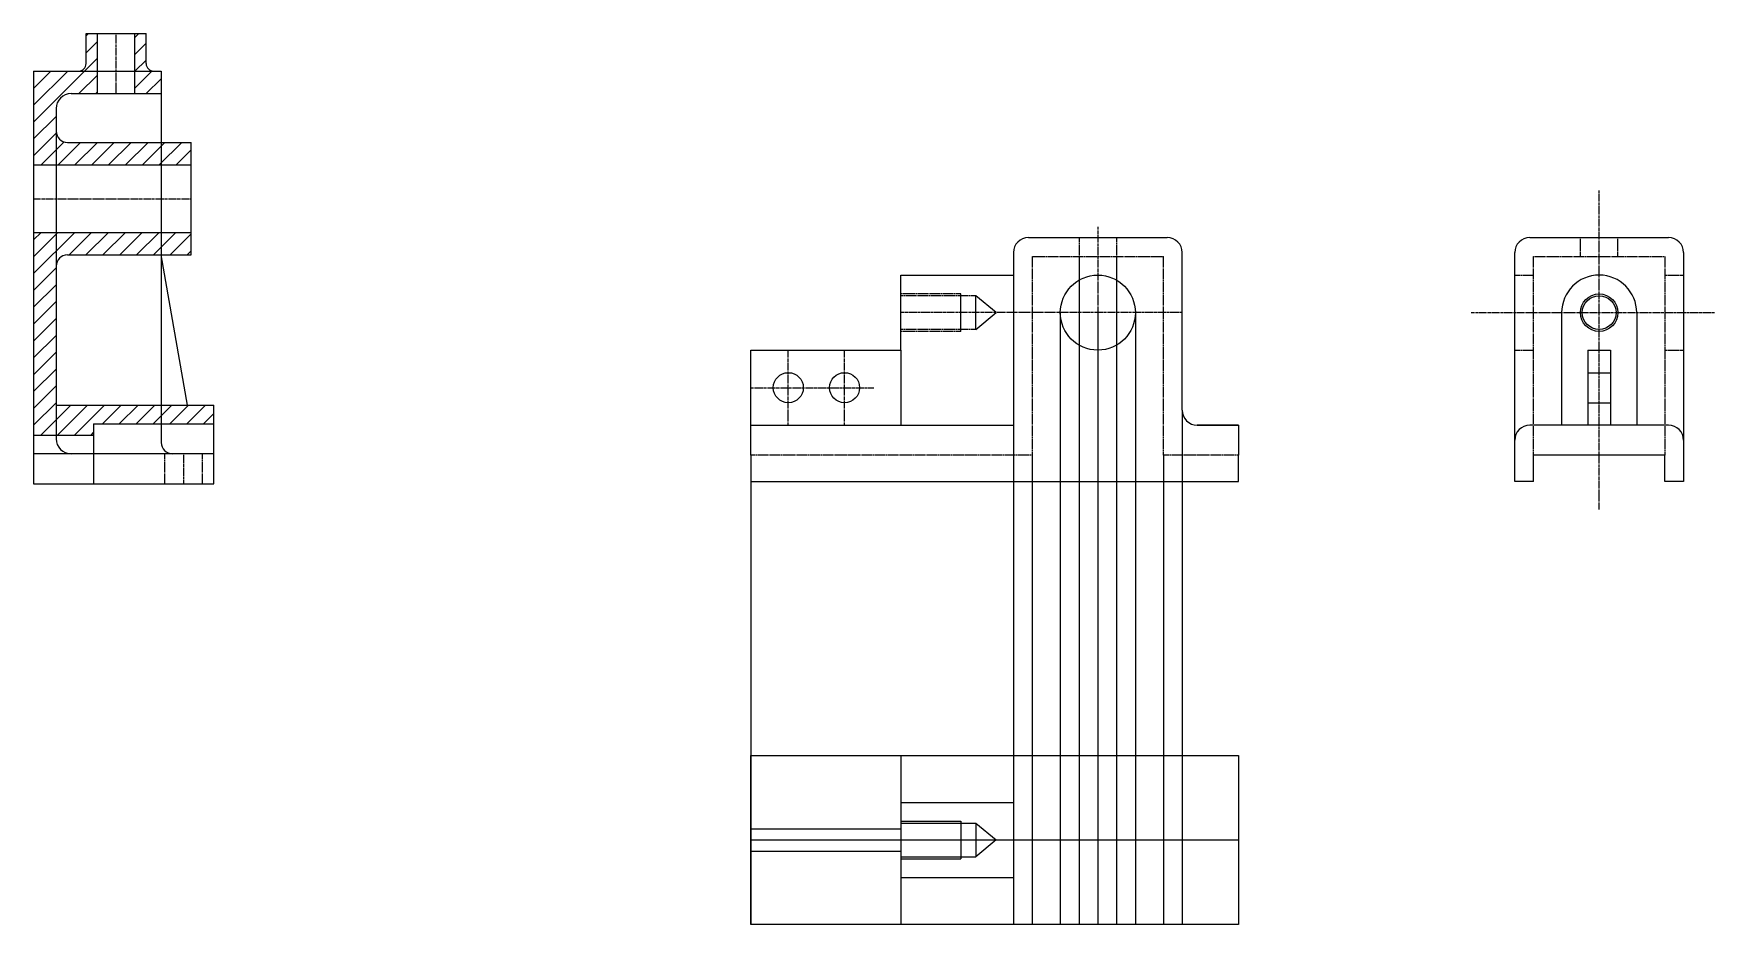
# Model space of a CAD drawing. Header units: inches. Extents: x 37 to 1084, y 55 to 301.
# Drawn here: x 635.6 to 1083.6, y 55 to 292.4 of the extents above; entities that cross this region are included whole.
import ezdxf

# ---------------------------------------------------------------- set-up
doc = ezdxf.new("R2010")
doc.units = ezdxf.units.IN
doc.header["$MEASUREMENT"] = 0
doc.linetypes.add('CENTER2', pattern=[1.125, 0.75, -0.125, 0.125, -0.125])
doc.linetypes.add('HIDDEN2', pattern=[0.1875, 0.125, -0.0625])
pattern_1 = [(45, (228.152, 99.3313), (-2.245064, 2.245064), [])]

msp = doc.modelspace()

# ---------------------------------------------------------------- hatches: boundary and pattern name
h = msp.add_hatch()
h.set_pattern_fill('ANSI31', color=256)
h.set_pattern_definition(pattern_1)
h.paths.add_polyline_path([(652.64271, 292.41639), (649.64271, 292.41639), (649.64271, 284.41639, -0.414213562), (647.64271, 282.41639), (652.64271, 282.41639)])
h.paths.add_polyline_path([(665.64271, 292.41639), (662.64271, 292.41639), (662.64271, 282.41639), (667.64271, 282.41639, -0.414213562), (665.64271, 284.41639)])
h.paths.add_polyline_path([(669.64271, 282.41639), (662.64271, 282.41639), (662.64271, 276.41639), (669.64271, 276.41639)])
h = msp.add_hatch()
h.set_pattern_fill('ANSI31', color=256)
h.set_pattern_definition(pattern_1)
h.paths.add_polyline_path([(652.64271, 282.41639), (635.64271, 282.41639), (635.64271, 257.41639), (641.64271, 257.41639), (641.64271, 272.41639, -0.414213562), (645.64271, 276.41639), (652.64271, 276.41639)])
h.paths.add_polyline_path([(641.64271, 239.41639), (635.64271, 239.41639), (635.64271, 185.41639), (641.64271, 185.41639)])
h.paths.add_polyline_path([(669.64271, 239.41639), (641.64271, 239.41639), (641.64271, 230.41639, -0.414213562), (644.64271, 233.41639), (669.64271, 233.41639)])
h.paths.add_polyline_path([(669.64271, 263.41639), (644.64271, 263.41639, -0.414213562), (641.64271, 266.41639), (641.64271, 257.41639), (669.64271, 257.41639)])
h.paths.add_polyline_path([(677.64271, 263.41639), (669.64271, 263.41639), (669.64271, 257.41639), (677.64271, 257.41639)])
h.paths.add_polyline_path([(677.64271, 239.41639), (669.64271, 239.41639), (669.64271, 233.41639), (677.64271, 233.41639)])
h.paths.add_polyline_path([(669.64271, 193.41639), (641.64271, 193.41639), (641.64271, 185.41639), (651.64271, 185.41639), (651.64271, 188.41639), (669.64271, 188.41639)])
h.paths.add_polyline_path([(683.64271, 193.41639), (669.64271, 193.41639), (669.64271, 188.41639), (683.64271, 188.41639)])

# ---------------------------------------------------------------- linework, layer by layer
for p, q in [((649.64271, 292.41639), (665.64271, 292.41639)), ((649.64271, 284.41639), (649.64271, 292.41639)), ((665.64271, 284.41639), (665.64271, 292.41639)), ((635.64271, 282.41639), (635.64271, 172.41639)), ((635.64271, 282.41639), (669.64271, 282.41639)), ((669.64271, 282.41639), (669.64271, 183.41639)), ((669.64271, 263.41639), (677.64271, 263.41639)), ((669.64271, 263.41639), (677.64271, 263.41639)), ((677.64271, 233.41639), (677.64271, 263.41639)), ((900.80635, 238.03508), (937.80635, 238.03508)), ((1034.43749, 238.03508), (1071.43749, 238.03508)), ((669.64271, 233.41639), (677.64271, 233.41639)), ((669.64271, 233.41639), (677.64271, 233.41639)), ((676.64271, 193.41639), (669.64271, 233.41639)), ((896.80635, 234.03508), (896.80635, 188.03508)), ((914.30635, 233.03508), (914.30635, 54.96669)), ((924.30635, 233.03508), (924.30635, 54.96669)), ((941.80635, 192.03508), (941.80635, 234.03508)), ((1030.43749, 173.03508), (1030.43749, 234.03508)), ((1075.43749, 234.03508), (1075.43749, 173.03508)), ((866.80635, 208.03508), (866.80635, 228.03508)), ((866.80635, 228.03508), (896.80635, 228.03508)), ((882.80635, 213.03508), (882.80635, 223.03508)), ((886.80635, 213.53508), (886.80635, 222.53508)), ((892.22508, 218.03508), (886.80635, 222.53508)), ((886.80635, 213.53508), (892.22508, 218.03508)), ((909.30635, 218.03508), (909.30635, 54.96669)), ((919.30635, 218.03508), (919.30635, 54.96669)), ((929.30635, 218.03508), (929.30635, 54.96669)), ((1042.93749, 218.03508), (1042.93749, 188.03508)), ((1062.93749, 218.03508), (1062.93749, 188.03508)), ((826.80635, 188.03508), (826.80635, 208.03508)), ((826.80635, 208.03508), (866.80635, 208.03508)), ((866.80635, 208.03508), (866.80635, 188.03508)), ((1049.93749, 208.03508), (1049.93749, 188.03508)), ((1049.93749, 208.03508), (1055.93749, 208.03508)), ((1055.93749, 208.03508), (1055.93749, 188.03508)), ((1049.93749, 202.03508), (1055.93749, 202.03508)), ((641.64271, 193.41639), (683.64271, 193.41639)), ((683.64271, 172.41639), (683.64271, 193.41639)), ((1049.93749, 194.03508), (1055.93749, 194.03508)), ((941.80635, 192.03508), (941.80635, 54.96669)), ((826.80635, 180.03508), (826.80635, 188.03508)), ((826.80635, 188.03508), (896.80635, 188.03508)), ((896.80635, 188.03508), (896.80635, 54.96669)), ((945.80635, 188.03508), (956.80635, 188.03508)), ((956.80635, 188.03508), (945.80635, 188.03508)), ((956.80635, 188.03508), (956.80635, 180.03508)), ((1071.43749, 188.03508), (1034.43749, 188.03508)), ((683.64271, 180.41639), (635.64271, 180.41639)), ((826.80635, 180.03508), (826.80635, 173.03508)), ((901.80635, 180.03508), (901.80635, 54.96669)), ((936.80635, 180.03508), (936.80635, 54.96669)), ((956.80635, 173.03508), (956.80635, 180.03508)), ((1070.43749, 180.03508), (1035.43749, 180.03508)), ((1035.43749, 173.03508), (1035.43749, 180.03508)), ((1070.43749, 173.03508), (1070.43749, 180.03508)), ((635.64271, 172.41639), (683.64271, 172.41639)), ((826.80635, 173.03508), (956.80635, 173.03508)), ((826.80635, 173.03508), (826.80635, 54.96669)), ((1035.43749, 173.03508), (1030.43749, 173.03508)), ((1075.43749, 173.03508), (1070.43749, 173.03508)), ((826.80635, 99.96669), (956.80635, 99.96669)), ((826.80635, 54.96669), (826.80635, 99.96669)), ((866.80635, 99.96669), (866.80635, 54.96669)), ((956.80635, 99.96669), (956.80635, 54.96669)), ((866.80635, 87.46669), (896.80635, 87.46669)), ((866.80635, 82.46669), (882.80635, 82.46669)), ((866.80635, 81.96669), (886.80635, 81.96669)), ((882.80635, 82.46669), (882.80635, 72.46669)), ((886.80635, 81.96669), (886.80635, 72.96669)), ((886.80635, 81.96669), (892.22508, 77.46669)), ((826.80635, 80.46669), (866.80635, 80.46669)), ((826.80635, 77.46669), (956.80635, 77.46669)), ((892.22508, 77.46669), (886.80635, 72.96669)), ((826.80635, 74.46669), (866.80635, 74.46669)), ((866.80635, 72.96669), (886.80635, 72.96669)), ((866.80635, 72.46669), (882.80635, 72.46669)), ((866.80635, 67.46669), (896.80635, 67.46669)), ((956.80635, 54.96669), (826.80635, 54.96669))]:
    msp.add_line(p, q)
at = {"linetype": 'Continuous'}
for p, q in [((652.64271, 276.41639), (652.64271, 292.41639)), ((662.64271, 276.41639), (662.64271, 292.41639)), ((645.64271, 276.41639), (669.64271, 276.41639)), ((641.64271, 272.41639), (641.64271, 184.41639)), ((644.64271, 263.41639), (677.64271, 263.41639)), ((635.64271, 257.41639), (677.64271, 257.41639)), ((635.64271, 239.41639), (677.64271, 239.41639)), ((644.64271, 233.41639), (677.64271, 233.41639)), ((651.64271, 188.41639), (683.64271, 188.41639)), ((651.64271, 188.41639), (651.64271, 172.41639)), ((635.64271, 185.41639), (651.64271, 185.41639))]:
    msp.add_line(p, q, dxfattribs=at)
at = {"linetype": 'CENTER2'}
for p, q in [((657.64271, 276.41639), (657.64271, 292.41639)), ((635.64271, 248.41639), (677.64271, 248.41639)), ((1052.93749, 165.58538), (1052.93749, 250.59793)), ((919.30635, 240.9057), (919.30635, 202.95852)), ((941.80635, 218.03508), (866.80635, 218.03508)), ((1018.82147, 218.03508), (1083.64693, 218.03508)), ((836.80635, 188.03508), (836.80635, 208.03508)), ((851.80635, 188.03508), (851.80635, 208.03508)), ((826.80635, 198.03508), (859.57659, 198.03508)), ((675.64271, 172.41639), (675.64271, 180.41639))]:
    msp.add_line(p, q, dxfattribs=at)
at = {"linetype": 'HIDDEN2'}
for p, q in [((914.30635, 238.03508), (914.30635, 233.03508)), ((924.30635, 238.03508), (924.30635, 233.03508)), ((1047.93749, 233.03508), (1047.93749, 238.03508)), ((1057.93749, 233.03508), (1057.93749, 238.03508)), ((901.80635, 233.03508), (936.80635, 233.03508)), ((901.80635, 233.03508), (901.80635, 180.03508)), ((936.80635, 180.03508), (936.80635, 233.03508)), ((1035.43749, 180.03508), (1035.43749, 233.03508)), ((1035.43749, 233.03508), (1070.43749, 233.03508)), ((1070.43749, 233.03508), (1070.43749, 180.03508)), ((1030.43749, 228.03508), (1035.43749, 228.03508)), ((1070.43749, 228.03508), (1075.43749, 228.03508)), ((882.80635, 223.03508), (866.80635, 223.03508)), ((886.80635, 222.53508), (866.80635, 222.53508)), ((886.80635, 213.53508), (866.80635, 213.53508)), ((882.80635, 213.03508), (866.80635, 213.03508)), ((1030.43749, 208.03508), (1035.43749, 208.03508)), ((1070.43749, 208.03508), (1075.43749, 208.03508)), ((670.64271, 172.41639), (670.64271, 180.41639)), ((680.64271, 172.41639), (680.64271, 180.41639)), ((901.80635, 180.03508), (826.80635, 180.03508)), ((956.80635, 180.03508), (936.80635, 180.03508))]:
    msp.add_line(p, q, dxfattribs=at)
for centre, radius in [((919.30635, 218.03508), 10), ((1052.93749, 218.03508), 5), ((1052.93749, 218.03508), 4.5), ((836.80635, 198.03508), 4), ((851.80635, 198.03508), 4)]:
    msp.add_circle(centre, radius)
for centre, radius, start, end in [((647.64271, 284.41639), 2, 270, 0), ((667.64271, 284.41639), 2, 180, 270), ((900.80635, 234.03508), 4, 90, 180), ((937.80635, 234.03508), 4, 0, 90), ((1034.43749, 234.03508), 4, 90, 180), ((1071.43749, 234.03508), 4, 0, 90), ((1052.93749, 218.03508), 10, 0, 180), ((945.80635, 192.03508), 4, 180, 270), ((1034.43749, 184.03508), 4, 90, 180), ((1071.43749, 184.03508), 4, 0, 90), ((672.64271, 183.41639), 3, 180, 270)]:
    msp.add_arc(centre, radius, start, end)
at = {"linetype": 'Continuous'}
for centre, radius, start, end in [((645.64271, 272.41639), 4, 90, 180), ((644.64271, 266.41639), 3, 180, 270), ((644.64271, 230.41639), 3, 90, 180), ((645.64271, 184.41639), 4, 180, 270)]:
    msp.add_arc(centre, radius, start, end, dxfattribs=at)

doc.saveas('drawing.dxf')
